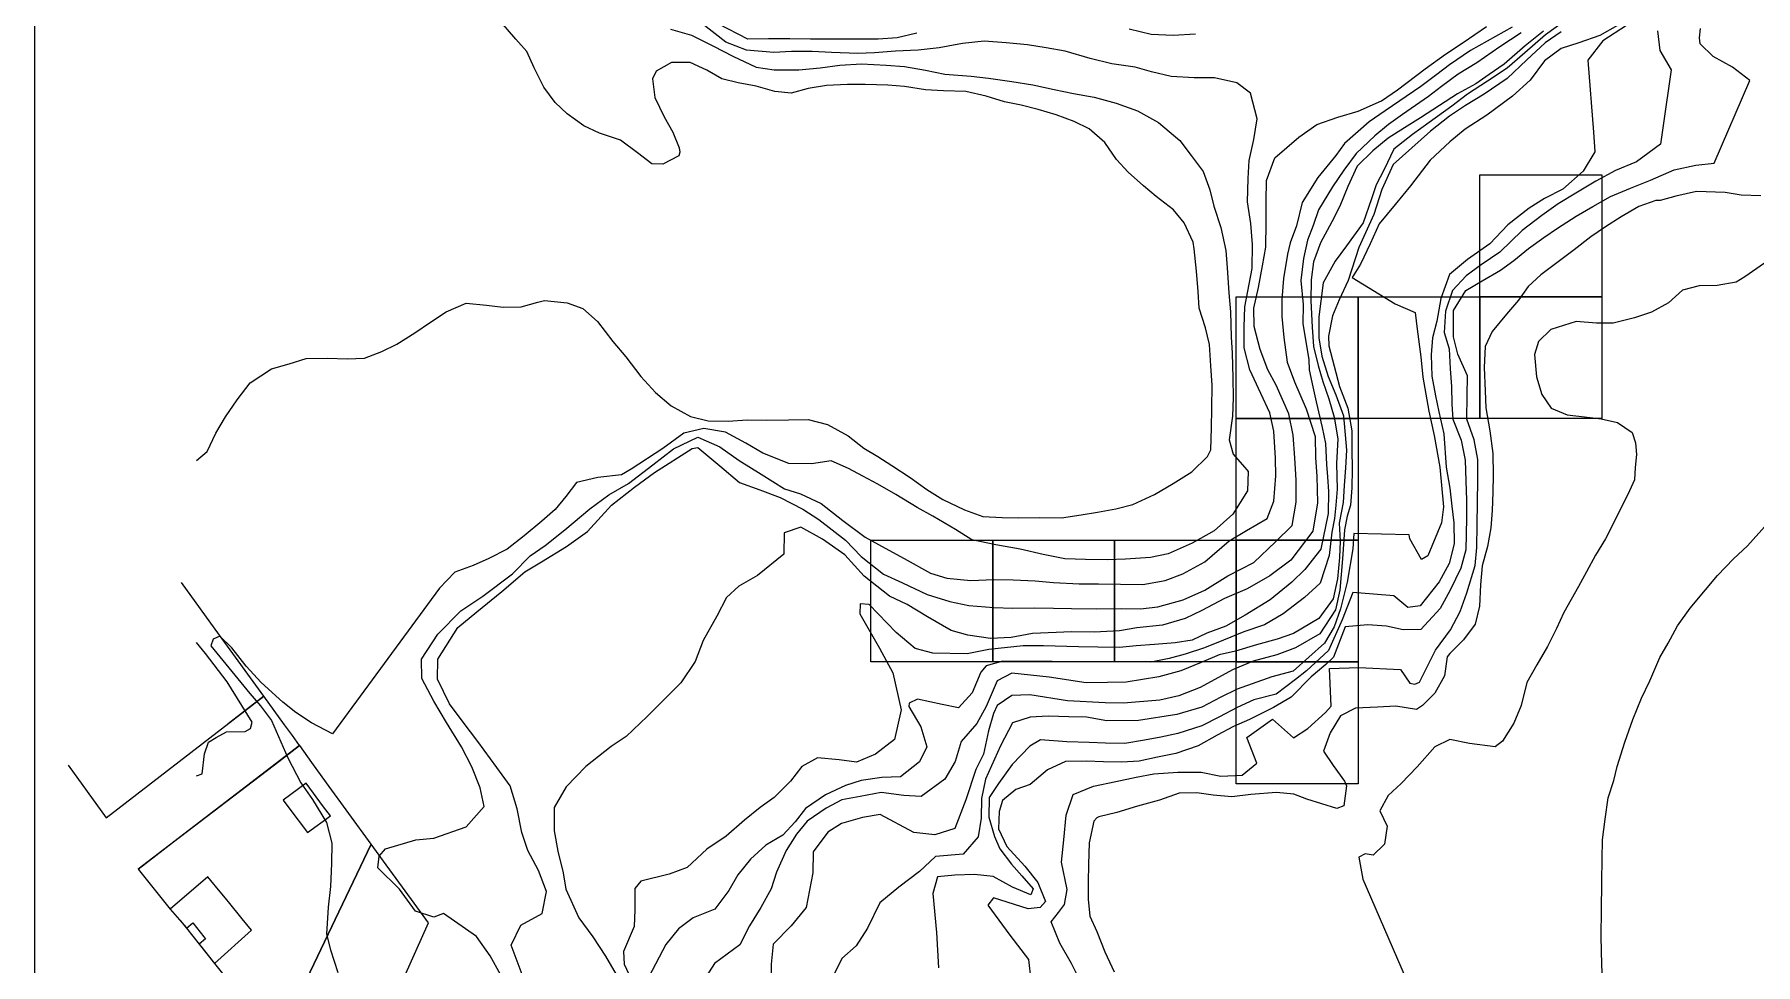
# Model space of a CAD drawing. Header units: metres. Extents: x 78 to 178, y -74 to 157.
# Drawn here: x 142.68 to 145.516, y -10.798 to -9.265 of the extents above; entities that cross this region are included whole.
import ezdxf

# ---------------------------------------------------------------- set-up
doc = ezdxf.new("R2010")
doc.units = ezdxf.units.M
doc.layers.add('01_Fina', color=252, linetype='Continuous', lineweight=15)
doc.layers.add('modulos alternativos', color=10, linetype='Continuous')
doc.layers.add('Traza Urbana', color=7, linetype='Continuous')

msp = doc.modelspace()

# ---------------------------------------------------------------- linework, layer by layer
at = {"layer": '01_Fina', "color": 252, "lineweight": 9, "true_color": 0x939598}
msp.add_lwpolyline([(142.68008, -4.95976), (142.68008, -14.84805), (151.21343, -14.84213), (151.21343, -4.95384), (142.94709, -4.95976)], dxfattribs=at)
at = {"layer": '01_Fina', "color": 252, "linetype": 'Continuous', "lineweight": 9, "true_color": 0x939598}
for points in [[(142.94709, -9.96674), (142.96489, -9.95191), (142.97894, -9.92194), (142.99472, -9.89491), (143.01412, -9.86695), (143.03566, -9.83899), (143.07085, -9.81598), (143.09975, -9.80782), (143.12784, -9.79899), (143.16303, -9.79818), (143.19568, -9.79925), (143.22391, -9.79832), (143.25254, -9.78761), (143.27742, -9.77517), (143.30712, -9.75631), (143.33268, -9.73918), (143.3585, -9.72206), (143.39141, -9.70788), (143.42526, -9.71082), (143.45242, -9.71403), (143.48199, -9.71376), (143.50968, -9.70627), (143.52079, -9.70319), (143.55811, -9.70721), (143.58367, -9.71671), (143.60815, -9.73798), (143.63304, -9.77062), (143.65484, -9.79591), (143.67919, -9.82829), (143.70327, -9.85518), (143.72923, -9.87699), (143.76107, -9.89425), (143.7901, -9.90134), (143.82302, -9.90227), (143.85486, -9.89986), (143.88617, -9.90027), (143.92256, -9.89973), (143.95493, -9.8996), (143.98718, -9.90762), (144.02089, -9.92635), (144.04685, -9.94642), (144.07013, -9.96061), (144.09274, -9.97546), (144.12324, -9.99526), (144.15054, -10.01492), (144.17703, -10.03138), (144.21288, -10.04837), (144.24285, -10.05921), (144.27456, -10.06081), (144.30185, -10.06122), (144.33664, -10.06068), (144.37249, -10.06122), (144.40487, -10.0568), (144.43216, -10.05212), (144.46227, -10.04677), (144.49036, -10.03954), (144.52568, -10.02282), (144.55672, -10.00489), (144.58736, -9.98589), (144.61305, -9.96034), (144.6188, -9.94923), (144.62, -9.91311), (144.62041, -9.88113), (144.62094, -9.84287), (144.6188, -9.81116), (144.61639, -9.77584), (144.60997, -9.74855), (144.59967, -9.71617), (144.5978, -9.68848), (144.59512, -9.65489), (144.59111, -9.61837), (144.58963, -9.607), (144.57452, -9.57542), (144.55739, -9.55362), (144.52849, -9.53167), (144.50775, -9.51428), (144.48247, -9.4918), (144.46307, -9.47093), (144.4438, -9.44284), (144.41838, -9.42063), (144.3935, -9.40832), (144.3638, -9.39708), (144.33423, -9.38852), (144.306, -9.38143), (144.27884, -9.37608), (144.2486, -9.36644), (144.21502, -9.35908), (144.17796, -9.35801), (144.14853, -9.35628), (144.11374, -9.35079), (144.08658, -9.34852), (144.04912, -9.34745), (144.01969, -9.34745), (143.98544, -9.34878), (143.95493, -9.35387), (143.92724, -9.36176), (143.90035, -9.35882), (143.86944, -9.34985), (143.83974, -9.34477), (143.81285, -9.33781), (143.78796, -9.32376), (143.76067, -9.31079), (143.73017, -9.31079), (143.70461, -9.32524), (143.69846, -9.33781), (143.70247, -9.36872), (143.71799, -9.40056), (143.73191, -9.42585), (143.74234, -9.45194), (143.74355, -9.45889), (143.74181, -9.46491), (143.71572, -9.47856), (143.69766, -9.47789), (143.67411, -9.45983), (143.64588, -9.43923), (143.61149, -9.42772), (143.58567, -9.41541), (143.55825, -9.39561), (143.53831, -9.37675), (143.51958, -9.35173), (143.50353, -9.31988), (143.49149, -9.29273), (143.47329, -9.27252), (143.44934, -9.24469)], [(145.20159, -9.24269), (145.16988, -9.26543), (145.13617, -9.29487), (145.107, -9.32042), (145.07476, -9.34183), (145.04158, -9.36337), (145.01562, -9.38303), (144.97843, -9.41006), (144.951, -9.42973), (144.92023, -9.45367), (144.90404, -9.48739), (144.89133, -9.51254), (144.88344, -9.53555), (144.86952, -9.57502), (144.8421, -9.61342), (144.8235, -9.63844), (144.80397, -9.67429), (144.79687, -9.73035), (144.79674, -9.76487), (144.80183, -9.79511), (144.81213, -9.82842), (144.8247, -9.85879), (144.83755, -9.89344), (144.84196, -9.9499), (144.84062, -9.9788), (144.83835, -10.00823), (144.83674, -10.03606), (144.82992, -10.07045), (144.83206, -10.09988), (144.83072, -10.12677), (144.82738, -10.16223), (144.82029, -10.19487), (144.79661, -10.22725), (144.755, -10.25213), (144.72771, -10.26123), (144.69399, -10.271), (144.65934, -10.28103), (144.63258, -10.28732), (144.60261, -10.2999), (144.56916, -10.31368), (144.53317, -10.32371), (144.47926, -10.33227), (144.44822, -10.33281), (144.4133, -10.33361), (144.35202, -10.32425), (144.29061, -10.31742), (144.26666, -10.32987), (144.2486, -10.37241), (144.23282, -10.40064), (144.20699, -10.43007), (144.19736, -10.46299), (144.18024, -10.49229), (144.14117, -10.52092), (144.11267, -10.51891), (144.07535, -10.51436), (144.04083, -10.52092), (144.01059, -10.52614), (143.98504, -10.53978), (143.95373, -10.56132), (143.93607, -10.5826), (143.91894, -10.60962), (143.90289, -10.64561), (143.89393, -10.67304), (143.87707, -10.70381), (143.85861, -10.73378), (143.84242, -10.76522), (143.80054, -10.79599), (143.78208, -10.82502)], [(143.72803, -9.25593), (143.76281, -9.2661), (143.79893, -9.28403), (143.83104, -9.30062), (143.86917, -9.31881), (143.89901, -9.32336), (143.93955, -9.32296), (143.975, -9.31988), (144.00711, -9.3152), (144.04324, -9.31346), (144.08377, -9.3156), (144.11361, -9.31748), (144.14866, -9.32363), (144.18024, -9.33005), (144.22399, -9.3338), (144.25248, -9.33701), (144.29075, -9.34236), (144.32553, -9.34811), (144.36059, -9.35561), (144.39216, -9.36203), (144.42668, -9.36818), (144.46293, -9.37782), (144.49799, -9.39053), (144.53224, -9.40979), (144.56742, -9.43963), (144.58642, -9.46438), (144.60609, -9.49087), (144.61706, -9.52084), (144.62335, -9.54786), (144.63499, -9.58318), (144.64342, -9.62064), (144.64583, -9.64954), (144.64823, -9.69075), (144.65091, -9.72179), (144.65198, -9.7634), (144.65359, -9.79029), (144.65466, -9.83096), (144.65519, -9.86387), (144.65412, -9.89398), (144.6489, -9.93318), (144.65519, -9.95646), (144.67807, -9.98241), (144.68021, -9.98495), (144.67914, -10.01693), (144.65466, -10.0556), (144.62415, -10.08276), (144.58803, -10.10323), (144.54856, -10.12075), (144.51926, -10.12704), (144.47805, -10.12972), (144.44768, -10.13092), (144.41209, -10.13038), (144.37825, -10.12905), (144.34226, -10.12196), (144.30466, -10.11326), (144.26452, -10.10603), (144.22465, -10.09761), (144.19763, -10.08075), (144.16044, -10.05881), (144.13461, -10.04449), (144.09943, -10.02309), (144.06986, -10.00623), (144.04497, -9.99298), (144.02143, -9.98027), (143.99306, -9.96729), (143.96069, -9.97251), (143.92323, -9.97171), (143.88041, -9.95472), (143.85245, -9.93826), (143.81874, -9.92033), (143.78301, -9.91445), (143.75024, -9.92194), (143.71572, -9.94723), (143.66354, -9.98134), (143.64762, -9.99071), (143.60855, -9.99499), (143.57363, -10.00302), (143.55557, -10.02656), (143.53818, -10.04797), (143.51637, -10.06724), (143.4872, -10.09105), (143.45884, -10.11286), (143.42914, -10.12865), (143.40292, -10.14002), (143.37268, -10.15099), (143.34766, -10.17735), (143.17119, -10.4175), (143.13694, -10.39957), (143.11112, -10.38218), (143.08918, -10.36505), (143.05372, -10.33294), (143.02911, -10.30605), (143.00543, -10.27595), (142.98536, -10.25668), (142.97452, -10.26163), (142.97077, -10.27234), (143.03486, -10.35114), (143.05265, -10.37134), (143.07072, -10.39556), (143.09787, -10.4571), (143.11915, -10.49804), (143.13841, -10.52547), (143.16116, -10.56346), (143.17012, -10.59785), (143.16972, -10.63143), (143.16798, -10.66902), (143.1641, -10.70314), (143.16143, -10.74769), (143.16798, -10.77338), (143.18016, -10.81057)], [(143.44787, -10.81405), (143.43115, -10.78341), (143.4084, -10.75144), (143.35422, -10.71371), (143.33803, -10.7196), (143.30819, -10.70983), (143.28143, -10.67344), (143.24571, -10.63839), (143.24812, -10.61925), (143.25842, -10.60721), (143.30873, -10.59236), (143.3383, -10.58915), (143.39168, -10.57055), (143.42138, -10.53737), (143.41442, -10.5062), (143.40064, -10.47182), (143.38392, -10.43864), (143.35903, -10.39904), (143.33803, -10.36358), (143.31876, -10.32625), (143.31796, -10.29455), (143.34512, -10.25334), (143.38271, -10.21481), (143.41884, -10.19059), (143.4678, -10.1538), (143.49697, -10.12436), (143.52159, -10.10697), (143.55423, -10.08115), (143.59531, -10.04677), (143.62688, -10.02335), (143.65912, -10.00516), (143.69913, -9.97425), (143.73311, -9.94749), (143.77325, -9.92863), (143.8095, -9.94428), (143.84161, -9.96716), (143.87747, -9.98924), (143.91613, -10.01385), (143.94222, -10.02201), (143.97634, -10.03767), (144.01233, -10.06576), (144.04912, -10.09346), (144.0819, -10.11125), (144.11334, -10.12824), (144.15669, -10.15259), (144.18358, -10.16116), (144.22318, -10.16477), (144.26091, -10.1633), (144.29316, -10.16383), (144.32928, -10.16544), (144.35965, -10.16785), (144.40153, -10.16999), (144.4335, -10.17039), (144.46989, -10.17106), (144.50668, -10.17132), (144.54321, -10.1645), (144.57251, -10.15366), (144.60863, -10.13426), (144.64864, -10.09961), (144.67767, -10.08249), (144.71125, -10.06269), (144.72235, -10.03392), (144.7257, -9.99218), (144.72516, -9.96301), (144.72262, -9.91886), (144.71566, -9.88836), (144.70121, -9.85652), (144.68302, -9.81758), (144.67339, -9.78106), (144.67339, -9.74748), (144.67446, -9.7139), (144.68677, -9.65061), (144.68757, -9.61074), (144.68476, -9.57649), (144.67927, -9.54064), (144.68008, -9.50224), (144.68168, -9.47254), (144.68944, -9.43775), (144.69493, -9.4039), (144.68382, -9.36136), (144.66148, -9.34477), (144.62482, -9.33647), (144.59124, -9.33607), (144.55324, -9.33433), (144.521, -9.32631), (144.49384, -9.31895), (144.45558, -9.31306), (144.41985, -9.30463), (144.37878, -9.29246), (144.34747, -9.28697), (144.31657, -9.28216), (144.28138, -9.27854), (144.24526, -9.27573), (144.2094, -9.27975), (144.17074, -9.28684), (144.13635, -9.29058), (144.09903, -9.29259), (144.06437, -9.295), (144.03708, -9.29594), (143.99347, -9.29446), (143.96149, -9.29313), (143.92751, -9.29299), (143.89874, -9.29446), (143.85339, -9.29072), (143.8194, -9.27761), (143.77913, -9.24643)], [(143.48707, -10.82315), (143.46553, -10.76575), (143.48158, -10.73271), (143.51704, -10.71384), (143.52373, -10.67745), (143.51062, -10.6428), (143.49296, -10.60962), (143.48319, -10.57992), (143.47583, -10.54085), (143.46419, -10.50299), (143.44185, -10.47289), (143.41068, -10.43034), (143.38633, -10.3981), (143.36385, -10.36826), (143.34418, -10.32719), (143.34458, -10.29468), (143.3779, -10.24237), (143.40934, -10.21641), (143.45028, -10.1831), (143.48801, -10.15059), (143.51584, -10.13386), (143.55704, -10.10898), (143.59129, -10.08383), (143.63116, -10.04061), (143.66916, -10.01078), (143.70194, -9.98696), (143.76415, -9.94723), (143.77338, -9.94549), (143.80937, -9.97599), (143.84202, -10.00328), (143.87546, -10.01546), (143.90918, -10.0279), (143.94637, -10.04717), (143.97286, -10.06402), (144.01675, -10.09841), (144.0427, -10.12543), (144.07936, -10.15407), (144.11053, -10.16878), (144.1512, -10.18791), (144.18853, -10.19955), (144.2197, -10.20598), (144.26118, -10.20932), (144.29262, -10.21039), (144.32834, -10.20986), (144.35952, -10.21052), (144.38922, -10.21093), (144.43069, -10.21119), (144.47163, -10.21106), (144.50267, -10.21119), (144.5313, -10.20798), (144.57291, -10.19688), (144.6089, -10.18056), (144.6469, -10.15688), (144.68944, -10.13493), (144.72503, -10.10122), (144.75259, -10.07393), (144.75915, -10.03566), (144.75928, -9.99954), (144.75687, -9.96275), (144.75446, -9.92502), (144.74737, -9.88983), (144.7261, -9.84287), (144.71272, -9.81732), (144.69988, -9.78387), (144.68998, -9.74641), (144.68958, -9.7159), (144.69747, -9.68192), (144.70402, -9.64633), (144.70938, -9.61543), (144.70991, -9.57516), (144.71005, -9.5401), (144.71045, -9.50545), (144.72423, -9.46799), (144.76369, -9.43387), (144.7934, -9.41314), (144.82778, -9.40123), (144.8615, -9.39146), (144.89976, -9.37447), (144.92652, -9.35614), (144.97201, -9.32122), (145.00532, -9.29754), (145.03435, -9.27801), (145.07302, -9.25192)], [(145.11516, -9.25272), (145.04639, -9.29099), (145.01174, -9.3148), (144.99127, -9.33072), (144.96465, -9.35066), (144.90618, -9.39079), (144.87969, -9.40859), (144.83875, -9.44458), (144.8247, -9.46424), (144.79514, -9.5005), (144.76918, -9.54171), (144.75982, -9.58024), (144.74965, -9.60847), (144.74483, -9.62667), (144.73827, -9.66707), (144.73573, -9.70145), (144.73547, -9.72968), (144.73908, -9.7642), (144.74456, -9.80474), (144.75634, -9.83725), (144.776, -9.88207), (144.79059, -9.92769), (144.79139, -9.96261), (144.79326, -9.99271), (144.7946, -10.03673), (144.78671, -10.08356), (144.75032, -10.13132), (144.71607, -10.15714), (144.67834, -10.17828), (144.64141, -10.1942), (144.60408, -10.214), (144.57626, -10.22725), (144.53906, -10.23849), (144.49692, -10.24277), (144.46829, -10.24745), (144.42641, -10.24973), (144.38975, -10.24959), (144.325, -10.25227), (144.28941, -10.25856), (144.25583, -10.26056), (144.21823, -10.25508), (144.19067, -10.24705), (144.15201, -10.22444), (144.11802, -10.20437), (144.08899, -10.19032), (144.04738, -10.15741), (144.01541, -10.12249), (143.97875, -10.09667), (143.94289, -10.07687), (143.91547, -10.08637), (143.91506, -10.12155), (143.87145, -10.15674), (143.84081, -10.17413), (143.82061, -10.1926), (143.80469, -10.2235), (143.78194, -10.26337), (143.76883, -10.29802), (143.74555, -10.33321), (143.7097, -10.36893), (143.68976, -10.389), (143.65511, -10.42178), (143.63049, -10.43824), (143.58888, -10.47128), (143.55637, -10.50486), (143.53671, -10.53885), (143.53644, -10.57711), (143.54273, -10.61109), (143.55142, -10.64641), (143.55584, -10.67344), (143.57711, -10.72093), (143.60012, -10.75197), (143.62126, -10.78395), (143.6424, -10.82061)], [(145.13028, -9.26209), (145.09509, -9.28537), (145.0571, -9.31159), (145.02606, -9.33019), (144.9989, -9.35079), (144.97749, -9.36698), (144.93454, -9.39681), (144.91127, -9.413), (144.88879, -9.43173), (144.85842, -9.46077), (144.83768, -9.48873), (144.81895, -9.51575), (144.79634, -9.55388), (144.78738, -9.57944), (144.77801, -9.60365), (144.77159, -9.63389), (144.76704, -9.67028), (144.77092, -9.71002), (144.77052, -9.74172), (144.77988, -9.80046), (144.78082, -9.81732), (144.78657, -9.84568), (144.79233, -9.87003), (144.80196, -9.91271), (144.80771, -9.93906), (144.80932, -9.97345), (144.81106, -9.99379), (144.8128, -10.018), (144.81226, -10.05453), (144.79995, -10.11286), (144.77346, -10.14684), (144.75206, -10.16744), (144.71647, -10.19648), (144.67499, -10.2219), (144.64328, -10.23982), (144.61224, -10.25173), (144.58816, -10.26297), (144.55993, -10.26739), (144.52568, -10.27033), (144.49558, -10.27247), (144.46789, -10.27541), (144.43243, -10.27488), (144.40072, -10.27421), (144.34279, -10.2722), (144.30948, -10.27234), (144.25275, -10.27836), (144.21689, -10.28545), (144.1607, -10.28478), (144.13167, -10.27675), (144.09996, -10.25039), (144.05568, -10.2045), (144.04069, -10.2033), (144.04016, -10.21962), (144.0724, -10.27635), (144.09474, -10.31716), (144.10826, -10.37816), (144.09742, -10.4266), (144.06611, -10.45121), (144.03481, -10.46432), (144.00604, -10.46058), (143.97059, -10.45697), (143.94477, -10.47142), (143.92604, -10.49536), (143.89914, -10.52226), (143.876, -10.53898), (143.85018, -10.55958), (143.81994, -10.58621), (143.78837, -10.60761), (143.75599, -10.63798), (143.72629, -10.64895), (143.67946, -10.66019), (143.66969, -10.67264), (143.66943, -10.70756), (143.66822, -10.73512), (143.65056, -10.77619), (143.65217, -10.79733), (143.66394, -10.82315)], [(145.1668, -9.25914), (145.1367, -9.28376), (145.10178, -9.31373), (145.07717, -9.33086), (145.05509, -9.34637), (145.02539, -9.36283), (144.99529, -9.3821), (144.96398, -9.40203), (144.93776, -9.41876), (144.911, -9.43588), (144.88571, -9.45635), (144.85962, -9.48204), (144.84437, -9.51522), (144.83099, -9.5476), (144.81828, -9.57382), (144.79942, -9.60807), (144.78791, -9.63964), (144.78376, -9.66908), (144.78336, -9.70386), (144.78564, -9.74734), (144.78791, -9.77892), (144.79567, -9.81036), (144.80343, -9.83685), (144.8132, -9.86521), (144.82189, -9.89572), (144.82805, -9.93131), (144.82551, -9.97171), (144.82698, -10.01425), (144.82457, -10.04048), (144.82229, -10.06269), (144.81801, -10.0849), (144.81346, -10.12329), (144.79888, -10.16932), (144.77319, -10.193), (144.73774, -10.21989), (144.70737, -10.23755), (144.67299, -10.24919), (144.63927, -10.26297), (144.60836, -10.27595), (144.57626, -10.28598), (144.55017, -10.29321), (144.51993, -10.2995), (144.2759, -10.29789), (144.2486, -10.30552), (144.23951, -10.31609), (144.22519, -10.34993), (144.20271, -10.37469), (144.17609, -10.36893), (144.13542, -10.3605), (144.12137, -10.36693), (144.12097, -10.37228), (144.14077, -10.40613), (144.15054, -10.43864), (144.13876, -10.46352), (144.10705, -10.48841), (144.07668, -10.48961), (144.04243, -10.49429), (144.01688, -10.50286), (143.98343, -10.51797), (143.95079, -10.54032), (143.9338, -10.56226), (143.91319, -10.5842), (143.8851, -10.60092), (143.86008, -10.6238), (143.83947, -10.64976), (143.82462, -10.67558), (143.80108, -10.70635), (143.76535, -10.7208), (143.74167, -10.73886), (143.7204, -10.76455), (143.69257, -10.8182)], [(144.13395, -9.26262), (144.10184, -9.27052), (144.07066, -9.27266), (144.03521, -9.27252), (143.99561, -9.27266), (143.95881, -9.27279), (143.92497, -9.27199), (143.88951, -9.27226), (143.85553, -9.27239), (143.80669, -9.24737)], [(145.19597, -9.26048), (145.16935, -9.27841), (145.13924, -9.30691), (145.10687, -9.33728), (145.06914, -9.3631), (145.0381, -9.38196), (145.01214, -9.39936), (144.98057, -9.42437), (144.9498, -9.45153), (144.91903, -9.47909), (144.90043, -9.5203), (144.88745, -9.56138), (144.86243, -9.61583), (144.84517, -9.67041), (144.83019, -9.70199), (144.81908, -9.72875), (144.81239, -9.76219), (144.81333, -9.77825), (144.83059, -9.84528), (144.84437, -9.88087), (144.85093, -9.91833), (144.85119, -9.9487), (144.85173, -9.98148), (144.85093, -10.01185), (144.84865, -10.04034), (144.84317, -10.05867), (144.83875, -10.08115), (144.83554, -10.12878), (144.83099, -10.18056), (144.8239, -10.2132), (144.79808, -10.25267), (144.75794, -10.27555), (144.7273, -10.28719), (144.68824, -10.29749), (144.65439, -10.31194), (144.60087, -10.3411), (144.56582, -10.35488), (144.53465, -10.36211), (144.47498, -10.36666), (144.44461, -10.36639), (144.38253, -10.36305), (144.32018, -10.35301), (144.29048, -10.35422), (144.2664, -10.37067), (144.26038, -10.38378), (144.25235, -10.41255), (144.24419, -10.45095), (144.23148, -10.47637), (144.21502, -10.52627), (144.19669, -10.57323), (144.16391, -10.58367), (144.12913, -10.58005), (144.07361, -10.55049), (144.04471, -10.55517), (144.00979, -10.5652), (143.98745, -10.57938), (143.96323, -10.61176), (143.96283, -10.64628), (143.95186, -10.70354), (143.92711, -10.73391), (143.89754, -10.76401), (143.89433, -10.79693), (143.89419, -10.8293)], [(145.28882, -9.24991), (145.25952, -9.26664), (145.22487, -9.27881), (145.19584, -9.28804), (145.16841, -9.30824), (145.14513, -9.34022), (145.11596, -9.36644), (145.07342, -9.39802), (145.03756, -9.42103), (145.01268, -9.44163), (144.9799, -9.47187), (144.94792, -9.51455), (144.9225, -9.54532), (144.89615, -9.57703), (144.88116, -9.60967), (144.86524, -9.64339), (144.8516, -9.6656), (144.92237, -9.70854), (144.95515, -9.72286), (144.95863, -9.75042), (144.96478, -9.79618), (144.96786, -9.82989), (144.97776, -9.88582), (144.98672, -9.92582), (144.99622, -9.97786), (145.00211, -10.04342), (144.9989, -10.06951), (144.97602, -10.12383), (144.96572, -10.13025), (144.94685, -10.09613), (144.94565, -10.08971), (144.85427, -10.08757), (144.85253, -10.11232), (144.84357, -10.16731), (144.8326, -10.21146), (144.82163, -10.24103), (144.80584, -10.26779), (144.7542, -10.31394), (144.71928, -10.32331), (144.66228, -10.34378), (144.63512, -10.35729), (144.60395, -10.37375), (144.56288, -10.38566), (144.49973, -10.39529), (144.44742, -10.39609), (144.41357, -10.38994), (144.3844, -10.38967), (144.35082, -10.3886), (144.32098, -10.3898), (144.29208, -10.39957), (144.27228, -10.4373), (144.2474, -10.49215), (144.24071, -10.524), (144.24031, -10.55637), (144.23509, -10.58701), (144.21034, -10.61564), (144.16472, -10.61979), (144.13876, -10.64414), (144.10451, -10.67036), (144.07334, -10.69618), (144.05287, -10.73779), (144.03441, -10.76669), (144.01046, -10.78796), (143.99052, -10.82917)], [(145.3034, -9.25031), (145.26474, -9.2752), (145.23999, -9.30731), (145.24922, -9.42585), (145.25136, -9.45822), (145.23196, -9.49007), (145.19891, -9.52003), (145.16868, -9.53515), (145.14299, -9.55134), (145.10794, -9.57877), (145.07864, -9.61008), (145.04184, -9.63563), (145.01201, -9.66025), (144.99756, -9.70025), (144.99114, -9.73731), (144.98378, -9.76474), (144.98177, -9.79297), (144.98258, -9.82775), (144.98913, -9.86026), (144.99448, -9.88689), (145.00238, -9.92288), (145.00639, -9.978), (145.01254, -10.01238), (145.01576, -10.04208), (145.0191, -10.06978), (145.01964, -10.1043), (145.01161, -10.13654), (144.99502, -10.16704), (144.96344, -10.20638), (144.94351, -10.20945), (144.92036, -10.19019), (144.88678, -10.18711), (144.85253, -10.18457), (144.83487, -10.22939), (144.81239, -10.28036), (144.77641, -10.31354), (144.75794, -10.32773), (144.7265, -10.35194), (144.68958, -10.36117), (144.66188, -10.37388), (144.63312, -10.3894), (144.60408, -10.40412), (144.56408, -10.41696), (144.53612, -10.42298), (144.50909, -10.42793), (144.47698, -10.43355), (144.44527, -10.43262), (144.41812, -10.43155), (144.38132, -10.43048), (144.33784, -10.42713), (144.32018, -10.43783), (144.29128, -10.4682), (144.26854, -10.49924), (144.25342, -10.52266), (144.25302, -10.55503), (144.26238, -10.58648), (144.27095, -10.60694), (144.28994, -10.63223), (144.30694, -10.65163), (144.32593, -10.67304), (144.32205, -10.68267), (144.29168, -10.67023), (144.26024, -10.6527), (144.2292, -10.64909), (144.19656, -10.65029), (144.16833, -10.6531), (144.16044, -10.68053), (144.16686, -10.74502), (144.16993, -10.80295)], [(145.35451, -9.25888), (145.35866, -9.29139), (145.37739, -9.32296), (145.36401, -9.41474), (145.3596, -9.44538), (145.32026, -9.47495), (145.28548, -9.48913), (145.25297, -9.50639), (145.22032, -9.52632), (145.19102, -9.54372), (145.16386, -9.56325), (145.13175, -9.58787), (145.09496, -9.62359), (145.06419, -9.64446), (145.0393, -9.66279), (145.01683, -9.6866), (145.00519, -9.72072), (145.00291, -9.75577), (145.01134, -9.7828), (145.01321, -9.81584), (145.01509, -9.84501), (145.01562, -9.87418), (145.01723, -9.89879), (145.03101, -9.93331), (145.03783, -9.96663), (145.03903, -10.00034), (145.04024, -10.03258), (145.03984, -10.06215), (145.03863, -10.11406), (145.03061, -10.1447), (145.01321, -10.18056), (144.99676, -10.21079), (144.96492, -10.24571), (144.93575, -10.24611), (144.90832, -10.23982), (144.87755, -10.23782), (144.83982, -10.2413), (144.82096, -10.29107), (144.80825, -10.30338), (144.78416, -10.32344), (144.75085, -10.35689), (144.72209, -10.37402), (144.68248, -10.39382), (144.65613, -10.40546), (144.62924, -10.41964), (144.59766, -10.43703), (144.56074, -10.44961), (144.53063, -10.4559), (144.50066, -10.46245), (144.47217, -10.46392), (144.4418, -10.46352), (144.41357, -10.46259), (144.37932, -10.46312), (144.34961, -10.47703), (144.32085, -10.50072), (144.2973, -10.50928), (144.27523, -10.52707), (144.26988, -10.5454), (144.26854, -10.5739), (144.28245, -10.60293), (144.31242, -10.63531), (144.33369, -10.66247), (144.34627, -10.69404), (144.33717, -10.70394), (144.31791, -10.70568), (144.26038, -10.68762), (144.25141, -10.70006), (144.28727, -10.74903), (144.31804, -10.78943), (144.32179, -10.82328)], [(144.40634, -10.82984), (144.38895, -10.79599), (144.36982, -10.76241), (144.35537, -10.72736), (144.36781, -10.7121), (144.37758, -10.69872), (144.38172, -10.67384), (144.37249, -10.62875), (144.37637, -10.59236), (144.38039, -10.55156), (144.39162, -10.51744), (144.42507, -10.50393), (144.46227, -10.4959), (144.49558, -10.48894), (144.52488, -10.48359), (144.56421, -10.48038), (144.60288, -10.48091), (144.63512, -10.48734), (144.67031, -10.48546), (144.69453, -10.46593), (144.6778, -10.42338), (144.72048, -10.39315), (144.75473, -10.42432), (144.77841, -10.40894), (144.80785, -10.38204), (144.81708, -10.37174), (144.814, -10.30966), (144.86243, -10.30833), (144.93133, -10.31127), (144.94645, -10.33401), (144.95461, -10.33575), (144.96277, -10.33227), (144.98886, -10.27943), (145.01335, -10.24625), (145.02967, -10.21588), (145.04064, -10.18524), (145.05402, -10.13988), (145.05696, -10.11018), (145.0575, -10.07312), (145.0579, -10.03633), (145.05843, -9.99927), (145.05857, -9.96542), (145.05255, -9.93291), (145.04037, -9.89866), (145.04118, -9.86026), (145.04184, -9.82735), (145.02552, -9.79163), (145.01857, -9.76326), (145.0183, -9.71992), (145.03863, -9.6866), (145.06579, -9.67108), (145.09576, -9.65342), (145.11784, -9.6375), (145.14219, -9.61783), (145.16721, -9.59951), (145.18982, -9.58385), (145.22059, -9.56432), (145.24828, -9.54826), (145.27732, -9.53181), (145.31049, -9.51789), (145.34301, -9.50478), (145.38221, -9.48819), (145.41779, -9.48003), (145.4483, -9.47722), (145.50703, -9.34049), (145.47813, -9.31881), (145.44669, -9.30102), (145.42502, -9.28042), (145.42368, -9.27025), (145.42542, -9.25513)], [(144.59338, -9.2645), (144.55659, -9.26677), (144.52046, -9.26476), (144.48421, -9.25633)], [(145.52523, -9.53087), (145.49258, -9.52953), (145.46596, -9.52539), (145.41913, -9.52378), (145.38515, -9.53127), (145.35906, -9.53823), (145.3517, -9.5385), (145.32401, -9.54853), (145.29471, -9.56566), (145.26875, -9.58211), (145.24507, -9.5983), (145.21724, -9.61971), (145.18661, -9.64312), (145.16226, -9.66118), (145.14138, -9.68031), (145.1256, -9.70252), (145.10593, -9.72607), (145.08238, -9.75457), (145.07048, -9.77892), (145.069, -9.81397), (145.07074, -9.8521), (145.07168, -9.88033), (145.0785, -9.91806), (145.08332, -9.95525), (145.08385, -9.99111), (145.08345, -10.01894), (145.08252, -10.04931), (145.07984, -10.07781), (145.07476, -10.10884), (145.06579, -10.14042), (145.06285, -10.17213), (145.06138, -10.20718), (145.05402, -10.23688), (145.03475, -10.2623), (145.01254, -10.28518), (145.00813, -10.2908), (145.00358, -10.32184), (144.98793, -10.35047), (144.96772, -10.37054), (144.95782, -10.37736), (144.92331, -10.37214), (144.89307, -10.37375), (144.85681, -10.37509), (144.8322, -10.3878), (144.81507, -10.41576), (144.80423, -10.446), (144.82002, -10.46941), (144.83875, -10.49523), (144.8421, -10.50326), (144.83795, -10.53617), (144.82644, -10.54059), (144.77694, -10.5252), (144.75553, -10.51664), (144.72664, -10.51436), (144.68436, -10.51771), (144.65345, -10.52119), (144.62268, -10.51878), (144.59579, -10.51463), (144.56662, -10.5153), (144.53411, -10.52694), (144.49759, -10.53684), (144.46387, -10.54727), (144.4343, -10.5541), (144.43069, -10.55597), (144.42561, -10.56159), (144.41812, -10.59704), (144.41704, -10.63277), (144.41678, -10.66126), (144.41638, -10.68989), (144.41945, -10.71812), (144.43083, -10.74328), (144.4438, -10.77672), (144.45919, -10.8099)], [(145.53098, -9.64178), (145.49847, -9.66426), (145.48442, -9.67322), (145.45325, -9.67858), (145.42315, -9.67911), (145.39585, -9.68634), (145.37271, -9.70734), (145.34488, -9.72246), (145.31665, -9.73196), (145.2816, -9.74065), (145.25404, -9.74065), (145.22045, -9.73771), (145.17885, -9.75109), (145.15878, -9.77076), (145.15195, -9.79243), (145.1553, -9.82909), (145.16413, -9.85839), (145.17938, -9.88046), (145.2056, -9.89157), (145.23437, -9.89505), (145.26193, -9.89826), (145.28869, -9.90428), (145.3129, -9.92074), (145.31866, -9.93799), (145.32026, -9.95726), (145.31812, -9.9784), (145.31705, -9.999), (145.30581, -10.02309), (145.26889, -10.09613), (145.2527, -10.12289), (145.23745, -10.15045), (145.22474, -10.1748), (145.20012, -10.21762), (145.18834, -10.2437), (145.17336, -10.27327), (145.15583, -10.30351), (145.13938, -10.33281), (145.13001, -10.37067), (145.11824, -10.3997), (145.09911, -10.42954), (145.08733, -10.43864), (145.04492, -10.43355), (145.01241, -10.42686), (144.98779, -10.4389), (144.95849, -10.47208), (144.93254, -10.49938), (144.911, -10.51931), (144.89708, -10.54446), (144.90912, -10.56975), (144.90458, -10.59932), (144.88598, -10.61725), (144.873, -10.61551), (144.86243, -10.62073), (144.86926, -10.65725), (145.01736, -10.99935)], [(145.2638, -10.81258), (145.26233, -10.77806), (145.26206, -10.7489), (145.2626, -10.7105), (145.26313, -10.66019), (145.26367, -10.62407), (145.26434, -10.59236), (145.26862, -10.55784), (145.2733, -10.52306), (145.28253, -10.49429), (145.28815, -10.47115), (145.301, -10.43101), (145.31384, -10.39408), (145.32829, -10.35876), (145.34194, -10.33027), (145.35853, -10.29187), (145.37217, -10.26819), (145.38742, -10.23956), (145.4087, -10.21012), (145.43358, -10.18029), (145.45378, -10.15674), (145.48014, -10.12891), (145.50289, -10.10764), (145.53606, -10.07071)], [(142.94709, -10.48664), (142.95646, -10.48359), (142.96034, -10.45028), (142.96703, -10.43141), (142.97934, -10.42338), (142.99673, -10.41402), (143.02737, -10.41375), (143.03606, -10.4088), (143.03914, -10.3985), (142.99767, -10.3316), (142.96221, -10.28518), (142.94709, -10.26677)]]:
    msp.add_lwpolyline(points, dxfattribs=at)
at = {"layer": 'modulos alternativos'}
for points in [[(145.26274, -9.49632), (145.26274, -9.69701), (145.06205, -9.69701), (145.06205, -9.49632)], [(144.86137, -9.69701), (144.86137, -9.89769), (144.66068, -9.89769), (144.66068, -9.69701)], [(145.06205, -9.69701), (145.06205, -9.89769), (144.86137, -9.89769), (144.86137, -9.69701)], [(145.26274, -9.69701), (145.26274, -9.89769), (145.06205, -9.89769), (145.06205, -9.69701)], [(144.86137, -9.89769), (144.86137, -10.09838), (144.66068, -10.09838), (144.66068, -9.89769)], [(144.25931, -10.09838), (144.25931, -10.29906), (144.05863, -10.29906), (144.05863, -10.09838)], [(144.46, -10.09838), (144.46, -10.29906), (144.25931, -10.29906), (144.25931, -10.09838)], [(144.66068, -10.09838), (144.66068, -10.29906), (144.46, -10.29906), (144.46, -10.09838)], [(144.86137, -10.09838), (144.86137, -10.29906), (144.66068, -10.29906), (144.66068, -10.09838)], [(144.86137, -10.29906), (144.86137, -10.49975), (144.66068, -10.49975), (144.66068, -10.29906)]]:
    msp.add_lwpolyline(points, close=True, dxfattribs=at)
at = {"layer": 'Traza Urbana', "color": 7, "linetype": 'Continuous', "invisible_edges": 5}
for points in [[(142.92219, -10.16815), (142.73557, -10.46915), (142.79845, -10.55571), (142.98508, -10.2547)], [(142.98508, -10.2547), (142.79845, -10.55571), (143.05827, -10.35543)], [(142.99949, -10.40074), (142.8509, -10.6404), (142.9093, -10.5957), (143.05827, -10.35543)], [(143.05827, -10.35543), (142.9093, -10.5957), (143.02964, -10.5036), (143.09235, -10.40247)], [(143.09235, -10.40247), (143.02964, -10.5036), (143.07564, -10.4684), (143.10537, -10.42045)], [(143.02964, -10.5036), (142.90401, -10.70622), (142.93067, -10.73739), (143.11714, -10.43664)], [(143.11714, -10.43664), (142.93067, -10.73739), (142.93091, -10.73766), (143.11736, -10.43694)], [(143.11736, -10.43694), (142.93091, -10.73766), (142.95178, -10.76389), (143.13738, -10.46453)], [(143.10537, -10.42045), (143.07564, -10.4684), (143.11714, -10.43664)], [(143.13738, -10.46453), (142.95178, -10.76389), (142.97706, -10.79573), (143.16166, -10.49799)], [(142.8509, -10.6404), (142.8509, -10.6404), (142.90401, -10.70622), (143.02964, -10.5036)], [(143.16166, -10.49799), (142.97706, -10.79573), (143.0536, -10.89165), (143.23501, -10.59906)], [(143.09012, -10.52668), (143.09012, -10.52668), (143.10118, -10.54151), (143.12771, -10.49872)], [(143.12771, -10.49872), (143.10118, -10.54151), (143.13012, -10.58033), (143.15665, -10.53753)], [(143.15665, -10.53753), (143.13012, -10.58033), (143.16771, -10.55236)], [(143.23501, -10.59906), (143.0536, -10.89165), (143.07955, -10.92417)], [(143.23501, -10.59906), (143.23501, -10.59906), (143.07955, -10.92417), (143.25985, -10.63336)], [(143.25985, -10.63336), (143.07955, -10.92417), (142.91137, -11.27483), (143.28638, -10.66998)], [(142.90401, -10.70622), (142.90401, -10.70622), (142.92071, -10.72574), (142.96583, -10.65298)], [(142.96583, -10.65298), (142.92071, -10.72574), (142.93091, -10.73766), (142.97581, -10.66523)], [(143.28638, -10.66998), (142.91137, -11.27483), (142.96921, -11.30972), (143.3292, -10.7291)], [(142.97581, -10.66523), (142.93091, -10.73766), (142.94107, -10.72897), (142.97853, -10.66856)], [(142.97853, -10.66856), (142.94107, -10.72897), (142.95922, -10.75188), (142.9969, -10.69111)], [(142.9969, -10.69111), (142.95922, -10.75188), (142.96195, -10.75532), (142.99966, -10.6945)], [(142.99966, -10.6945), (142.95451, -10.76732), (142.97706, -10.79573), (143.02247, -10.72249)], [(143.3292, -10.7291), (142.96921, -11.30972), (143.00702, -11.33252), (143.19434, -11.0304)], [(143.02247, -10.72249), (142.97706, -10.79573), (143.03767, -10.74114)], [(142.95178, -10.76389), (142.95178, -10.76389), (142.95451, -10.76732), (142.96195, -10.75532)]]:
    msp.add_3dface(points, dxfattribs=at)
at = {"layer": 'Traza Urbana', "color": 252, "linetype": 'Continuous', "invisible_edges": 5}
for points in [[(142.90401, -10.70622), (142.90401, -10.70622), (142.92071, -10.72574), (142.96583, -10.65298)], [(142.96583, -10.65298), (142.92071, -10.72574), (142.93091, -10.73766), (142.97581, -10.66523)], [(142.97581, -10.66523), (142.93091, -10.73766), (142.94107, -10.72897), (142.97853, -10.66856)], [(142.97853, -10.66856), (142.94107, -10.72897), (142.95922, -10.75188), (142.9969, -10.69111)], [(142.9969, -10.69111), (142.95922, -10.75188), (142.96195, -10.75532), (142.99966, -10.6945)], [(142.99966, -10.6945), (142.95451, -10.76732), (142.97706, -10.79573), (143.02247, -10.72249)], [(143.02247, -10.72249), (142.97706, -10.79573), (143.03767, -10.74114)], [(142.95178, -10.76389), (142.95178, -10.76389), (142.95451, -10.76732), (142.96195, -10.75532)]]:
    msp.add_3dface(points, dxfattribs=at)

doc.saveas('drawing.dxf')
